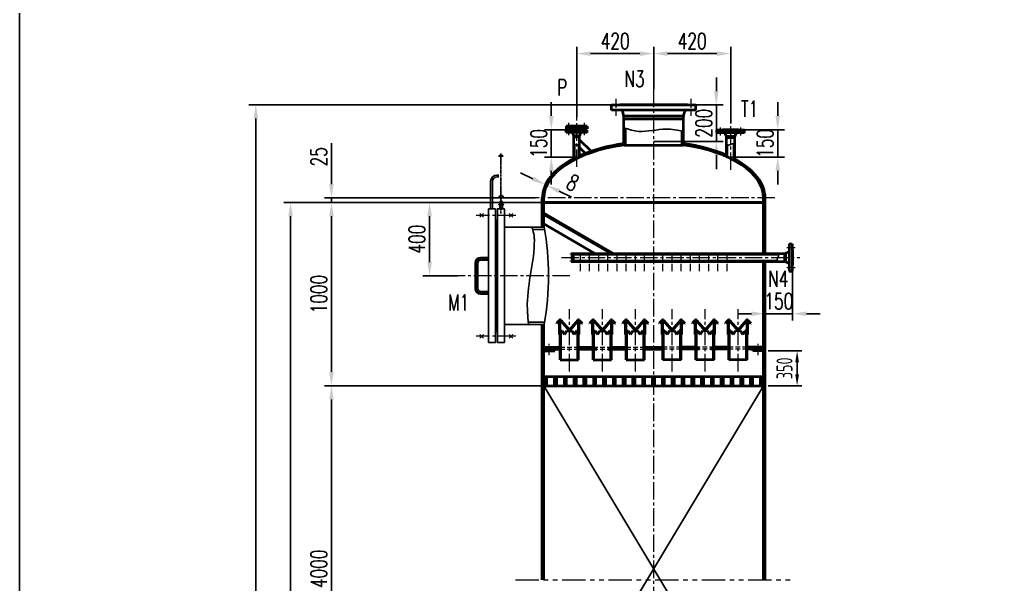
# Model space of a CAD drawing. Header units: millimetres. Extents: x -62352 to -47502, y -30131 to -9106.
# Drawn here: x -62352 to -57017, y -15109 to -12025 of the extents above; entities that cross this region are included whole.
import ezdxf
from ezdxf.enums import TextEntityAlignment as Align

# ---------------------------------------------------------------- set-up
doc = ezdxf.new("R2010")
doc.units = ezdxf.units.MM
doc.header["$PDMODE"] = 33
doc.header["$PDSIZE"] = 5
for name, pattern in [('ACAD_ISO02W100', [15, 12, -3]), ('ACAD_ISO10W100', [18, 12, -3, 0, -3]), ('ACAD_ISO12W100', [21, 12, -3, 0, -3, 0, -3]), ('CENTER', [2, 1.25, -0.25, 0.25, -0.25]), ('CENTER2', [28.575, 19.05, -3.175, 3.175, -3.175]), ('DASHED', [19.05, 12.7, -6.35]), ('PHANTOM2', [31.75, 15.875, -3.175, 3.175, -3.175, 3.175, -3.175])]:
    doc.linetypes.add(name, pattern=pattern)
for name, color, linetype in [('1轮廓实线层', 7, 'Continuous'), ('2细线层', 4, 'Continuous'), ('3中心线层', 1, 'CENTER'), ('7标注层', 4, 'Continuous'), ('剖面线层', 2, 'Continuous'), ('尺寸线', 4, 'Continuous'), ('文字层', 3, 'Continuous')]:
    doc.layers.add(name, color=color, linetype=linetype)
for name, color, linetype, lineweight in [('中心线', 1, 'ACAD_ISO10W100', 18), ('双点划线', 3, 'ACAD_ISO12W100', 18), ('实线', 7, 'Continuous', 40), ('尺寸标注', 2, 'Continuous', 25), ('虚线', 6, 'ACAD_ISO02W100', 18)]:
    doc.layers.add(name, color=color, linetype=linetype, lineweight=lineweight)
doc.styles.add('HGCAD', font='gbenor.shx', dxfattribs={"width": 0.75, "bigfont": 'gbcbig.shx'})
doc.styles.add('工程', font='romans.shx', dxfattribs={"width": 0.7, "bigfont": 'hztxt.shx'})
doc.dimstyles.new('工程25', dxfattribs={"dimscale": 25, "dimtxt": 3.5, "dimasz": 3, "dimexe": 1.5, "dimexo": 0, "dimgap": 1, "dimtad": 1, "dimzin": 12, "dimdsep": 46, "dimtxsty": '工程', "dimcen": 0, "dimazin": 2, "dimtp": 0.5, "dimtm": 0.5, "dimtfac": 1, "dimtmove": 0, "dimatfit": 3, "dimfxl": 0, "dimarcsym": 0})

# ---------------------------------------------------------------- blocks, each defined once
blk = doc.blocks.new('*D43')
at = {"layer": '2细线层', "color": 0, "lineweight": -2}
for p, q in [((-59500.4, -13024.2), (-60688, -13024.2)), ((-60650.5, -13949.2), (-60650.5, -13099.2)), ((-59492.4, -14024.2), (-60688, -14024.2))]:
    blk.add_line(p, q, dxfattribs=at)
at = {"layer": '2细线层', "color": 0}
for points in [[(-60663, -13099.2), (-60638, -13099.2), (-60650.5, -13024.2)], [(-60663, -13949.2), (-60638, -13949.2), (-60650.5, -14024.2)]]:
    blk.add_solid(points, dxfattribs=at)
at = {"layer": 'Defpoints', "color": 0}
for p in [(-60650.5, -13024.2), (-59500.4, -13024.2), (-59492.4, -14024.2)]:
    blk.add_point(p, dxfattribs=at)
at = {"layer": '2细线层', "color": 0, "insert": (-60719.2, -13524.2), "char_height": 87.5, "attachment_point": 5, "rotation": 90, "style": '工程'}
blk.add_mtext('1000', dxfattribs=at)
blk = doc.blocks.new('*D42')
at = {"layer": '2细线层', "color": 0, "lineweight": -2}
for p, q in [((-59500.4, -13024.2), (-60152.6, -13024.2)), ((-60115.1, -13349.2), (-60115.1, -13099.2)), ((-59963.6, -13424.2), (-60152.6, -13424.2))]:
    blk.add_line(p, q, dxfattribs=at)
at = {"layer": '2细线层', "color": 0}
for points in [[(-60127.6, -13099.2), (-60102.6, -13099.2), (-60115.1, -13024.2)], [(-60127.6, -13349.2), (-60102.6, -13349.2), (-60115.1, -13424.2)]]:
    blk.add_solid(points, dxfattribs=at)
at = {"layer": 'Defpoints', "color": 0}
for p in [(-60115.1, -13024.2), (-59500.4, -13024.2), (-59963.6, -13424.2)]:
    blk.add_point(p, dxfattribs=at)
at = {"layer": '2细线层', "color": 0, "insert": (-60183.9, -13224.2), "char_height": 87.5, "attachment_point": 5, "rotation": 90, "style": '工程'}
blk.add_mtext('400', dxfattribs=at)
blk = doc.blocks.new('*D49')
at = {"layer": '2细线层', "color": 0, "lineweight": -2}
for p, q in [((-59451.1, -12551.5), (-59451.1, -12476.5)), ((-59344.9, -12626.5), (-59488.6, -12626.5)), ((-59451.1, -12776.5), (-59451.1, -12626.5)), ((-59399.8, -12776.5), (-59488.6, -12776.5)), ((-59451.1, -12851.5), (-59451.1, -12926.5))]:
    blk.add_line(p, q, dxfattribs=at)
at = {"layer": '2细线层', "color": 0}
for points in [[(-59463.6, -12551.5), (-59438.6, -12551.5), (-59451.1, -12626.5)], [(-59463.6, -12851.5), (-59438.6, -12851.5), (-59451.1, -12776.5)]]:
    blk.add_solid(points, dxfattribs=at)
at = {"layer": 'Defpoints', "color": 0}
for p in [(-59451.1, -12626.5), (-59344.9, -12626.5), (-59399.8, -12776.5)]:
    blk.add_point(p, dxfattribs=at)
at = {"layer": '2细线层', "color": 0, "insert": (-59519.8, -12701.5), "char_height": 87.5, "attachment_point": 5, "rotation": 90, "style": '工程'}
blk.add_mtext('150', dxfattribs=at)
blk = doc.blocks.new('*D50')
at = {"layer": '2细线层', "color": 0, "lineweight": -2}
for p, q in [((-58215.6, -12551.5), (-58215.6, -12476.5)), ((-58430.4, -12626.5), (-58178.1, -12626.5)), ((-58215.6, -12776.5), (-58215.6, -12626.5)), ((-58472.4, -12776.5), (-58178.1, -12776.5)), ((-58215.6, -12851.5), (-58215.6, -12926.5))]:
    blk.add_line(p, q, dxfattribs=at)
at = {"layer": '2细线层', "color": 0}
for points in [[(-58228.1, -12551.5), (-58203.1, -12551.5), (-58215.6, -12626.5)], [(-58228.1, -12851.5), (-58203.1, -12851.5), (-58215.6, -12776.5)]]:
    blk.add_solid(points, dxfattribs=at)
at = {"layer": 'Defpoints', "color": 0}
for p in [(-58430.4, -12626.5), (-58215.6, -12626.5), (-58472.4, -12776.5)]:
    blk.add_point(p, dxfattribs=at)
at = {"layer": '2细线层', "color": 0, "insert": (-58284.4, -12701.5), "char_height": 87.5, "attachment_point": 5, "rotation": 90, "style": '工程'}
blk.add_mtext('150', dxfattribs=at)
blk = doc.blocks.new('*D139')
at = {"layer": '2细线层', "color": 0, "lineweight": -2}
for p, q in [((-59492.4, -14024.2), (-60688, -14024.2)), ((-60650.5, -15949.2), (-60650.5, -14099.2)), ((-59492.4, -16024.2), (-60688, -16024.2))]:
    blk.add_line(p, q, dxfattribs=at)
at = {"layer": '2细线层', "color": 0}
for points in [[(-60663, -14099.2), (-60638, -14099.2), (-60650.5, -14024.2)], [(-60663, -15949.2), (-60638, -15949.2), (-60650.5, -16024.2)]]:
    blk.add_solid(points, dxfattribs=at)
at = {"layer": 'Defpoints', "color": 0}
for p in [(-60650.5, -14024.2), (-59492.4, -14024.2), (-59492.4, -16024.2)]:
    blk.add_point(p, dxfattribs=at)
at = {"layer": '2细线层', "color": 0, "insert": (-60719.2, -15024.2), "char_height": 87.5, "attachment_point": 5, "rotation": 90, "style": '工程'}
blk.add_mtext('4000', dxfattribs=at)
blk = doc.blocks.new('*D140')
at = {"layer": '2细线层', "color": 0, "lineweight": -2}
for p, q in [((-58134.4, -13366.2), (-58134.4, -13668.9)), ((-58284.4, -13402.2), (-58284.4, -13668.9)), ((-58359.4, -13631.4), (-58434.4, -13631.4)), ((-58134.4, -13631.4), (-58284.4, -13631.4)), ((-58059.4, -13631.4), (-57984.4, -13631.4))]:
    blk.add_line(p, q, dxfattribs=at)
at = {"layer": '2细线层', "color": 0}
for points in [[(-58359.4, -13618.9), (-58359.4, -13643.9), (-58284.4, -13631.4)], [(-58059.4, -13618.9), (-58059.4, -13643.9), (-58134.4, -13631.4)]]:
    blk.add_solid(points, dxfattribs=at)
at = {"layer": 'Defpoints', "color": 0}
for p in [(-58134.4, -13366.2), (-58284.4, -13402.2), (-58284.4, -13631.4)]:
    blk.add_point(p, dxfattribs=at)
at = {"layer": '2细线层', "color": 0, "insert": (-58209.4, -13562.6), "char_height": 87.5, "attachment_point": 5, "style": '工程'}
blk.add_mtext('150', dxfattribs=at)
blk = doc.blocks.new('*D141')
at = {"layer": '2细线层', "color": 0, "lineweight": -2}
for p, q in [((-58550.6, -12416.2), (-58550.6, -12341.2)), ((-58707.4, -12491.2), (-58513.1, -12491.2)), ((-58550.6, -12691.2), (-58550.6, -12491.2)), ((-58892.4, -12691.2), (-58513.1, -12691.2)), ((-58550.6, -12766.2), (-58550.6, -12841.2))]:
    blk.add_line(p, q, dxfattribs=at)
at = {"layer": '2细线层', "color": 0}
for points in [[(-58563.1, -12416.2), (-58538.1, -12416.2), (-58550.6, -12491.2)], [(-58563.1, -12766.2), (-58538.1, -12766.2), (-58550.6, -12691.2)]]:
    blk.add_solid(points, dxfattribs=at)
at = {"layer": 'Defpoints', "color": 0}
for p in [(-58707.4, -12491.2), (-58550.6, -12491.2), (-58892.4, -12691.2)]:
    blk.add_point(p, dxfattribs=at)
at = {"layer": '2细线层', "color": 0, "insert": (-58619.3, -12591.2), "char_height": 87.5, "attachment_point": 5, "rotation": 90, "style": '工程'}
blk.add_mtext('200', dxfattribs=at)
blk = doc.blocks.new('*D142')
at = {"layer": '2细线层', "color": 0, "lineweight": -2}
for p, q in [((-58892.4, -12404.5), (-58892.4, -12173.8)), ((-58817.4, -12211.3), (-58547.4, -12211.3)), ((-58472.4, -12590.3), (-58472.4, -12173.8))]:
    blk.add_line(p, q, dxfattribs=at)
at = {"layer": '2细线层', "color": 0}
for points in [[(-58817.4, -12198.8), (-58817.4, -12223.8), (-58892.4, -12211.3)], [(-58547.4, -12198.8), (-58547.4, -12223.8), (-58472.4, -12211.3)]]:
    blk.add_solid(points, dxfattribs=at)
at = {"layer": 'Defpoints', "color": 0}
for p in [(-58472.4, -12211.3), (-58892.4, -12404.5), (-58472.4, -12590.3)]:
    blk.add_point(p, dxfattribs=at)
at = {"layer": '2细线层', "color": 0, "insert": (-58682.4, -12142.6), "char_height": 87.5, "attachment_point": 5, "style": '工程'}
blk.add_mtext('420', dxfattribs=at)
blk = doc.blocks.new('*D173')
at = {"layer": 'Defpoints', "color": 0}
for p in [(-58892.4, -12211.3), (-58892.4, -12404.5), (-59312.4, -12557.4)]:
    blk.add_point(p, dxfattribs=at)
at = {"layer": '尺寸线', "color": 0, "lineweight": -2}
for p, q in [((-59312.4, -12557.4), (-59312.4, -12173.8)), ((-59237.4, -12211.3), (-58967.4, -12211.3)), ((-58892.4, -12404.5), (-58892.4, -12173.8))]:
    blk.add_line(p, q, dxfattribs=at)
at = {"layer": '尺寸线', "color": 0}
for points in [[(-59237.4, -12198.8), (-59237.4, -12223.8), (-59312.4, -12211.3)], [(-58967.4, -12198.8), (-58967.4, -12223.8), (-58892.4, -12211.3)]]:
    blk.add_solid(points, dxfattribs=at)
at = {"layer": '尺寸线', "color": 0, "insert": (-59102.4, -12142.6), "char_height": 87.5, "attachment_point": 5, "style": '工程'}
blk.add_mtext('420', dxfattribs=at)
blk = doc.blocks.new('*D174')
at = {"layer": 'Defpoints', "color": 0}
for p in [(-61062.9, -12491.2), (-59077.4, -12491.2), (-59797.4, -28203.3)]:
    blk.add_point(p, dxfattribs=at)
at = {"layer": '尺寸线', "color": 0, "lineweight": -2}
for p, q in [((-59077.4, -12491.2), (-61100.4, -12491.2)), ((-61062.9, -28128.3), (-61062.9, -12566.2)), ((-59797.4, -28203.3), (-61100.4, -28203.3))]:
    blk.add_line(p, q, dxfattribs=at)
at = {"layer": '尺寸线', "color": 0}
for points in [[(-61075.4, -12566.2), (-61050.4, -12566.2), (-61062.9, -12491.2)], [(-61075.4, -28128.3), (-61050.4, -28128.3), (-61062.9, -28203.3)]]:
    blk.add_solid(points, dxfattribs=at)
at = {"layer": '尺寸线', "color": 0, "insert": (-61131.7, -20347.3), "char_height": 87.5, "attachment_point": 5, "rotation": 90, "style": '工程'}
blk.add_mtext('23212', dxfattribs=at)
blk = doc.blocks.new('*D184')
at = {"layer": 'Defpoints', "color": 0}
for p in [(-59483.3, -12926.6), (-59483.2, -12926.6), (-59476.2, -12930)]:
    blk.add_point(p, dxfattribs=at)
at = {"layer": '尺寸线', "color": 0, "lineweight": -2}
for p, q in [((-59550.9, -12894.2), (-59618.5, -12861.9)), ((-59483.3, -12926.6), (-59467.1, -12892.8)), ((-59476.2, -12930), (-59460, -12896.2)), ((-59476.2, -12930), (-59483.2, -12926.6)), ((-59408.5, -12962.4), (-59340.9, -12994.8))]:
    blk.add_line(p, q, dxfattribs=at)
at = {"layer": '尺寸线', "color": 0}
for points in [[(-59545.5, -12883), (-59556.3, -12905.5), (-59483.2, -12926.6)], [(-59403.1, -12951.1), (-59413.9, -12973.7), (-59476.2, -12930)]]:
    blk.add_solid(points, dxfattribs=at)
at = {"layer": '尺寸线', "color": 0, "insert": (-59334.1, -12916.2), "char_height": 87.5, "attachment_point": 5, "rotation": 334.4211, "style": '工程'}
blk.add_mtext('8', dxfattribs=at)
blk = doc.blocks.new('*D185')
at = {"layer": 'Defpoints', "color": 0}
for p in [(-60650.5, -12999.2), (-59539.5, -12999.2), (-59500.4, -13024.2)]:
    blk.add_point(p, dxfattribs=at)
at = {"layer": '尺寸线', "color": 0, "lineweight": -2}
for p, q in [((-60650.5, -12924.2), (-60650.5, -12700.1)), ((-59539.5, -12999.2), (-60688, -12999.2)), ((-60650.5, -13024.2), (-60650.5, -12999.2)), ((-59500.4, -13024.2), (-60688, -13024.2)), ((-60650.5, -13099.2), (-60650.5, -13174.2))]:
    blk.add_line(p, q, dxfattribs=at)
at = {"layer": '尺寸线', "color": 0}
for points in [[(-60663, -12924.2), (-60638, -12924.2), (-60650.5, -12999.2)], [(-60663, -13099.2), (-60638, -13099.2), (-60650.5, -13024.2)]]:
    blk.add_solid(points, dxfattribs=at)
at = {"layer": '尺寸线', "color": 0, "insert": (-60719.2, -12774.6), "char_height": 87.5, "attachment_point": 5, "rotation": 90, "style": '工程'}
blk.add_mtext('25', dxfattribs=at)
blk = doc.blocks.new('*D213')
at = {"layer": '2细线层', "color": 0, "lineweight": -2}
for p, q in [((-59500.4, -13024.2), (-60911.1, -13024.2)), ((-60873.6, -22749.2), (-60873.6, -13099.2)), ((-59502.4, -22824.2), (-60911.1, -22824.2))]:
    blk.add_line(p, q, dxfattribs=at)
at = {"layer": '2细线层', "color": 0}
for points in [[(-60886.1, -13099.2), (-60861.1, -13099.2), (-60873.6, -13024.2)], [(-60886.1, -22749.2), (-60861.1, -22749.2), (-60873.6, -22824.2)]]:
    blk.add_solid(points, dxfattribs=at)
at = {"layer": 'Defpoints', "color": 0}
for p in [(-60873.6, -13024.2), (-59500.4, -13024.2), (-59502.4, -22824.2)]:
    blk.add_point(p, dxfattribs=at)
at = {"layer": '2细线层', "color": 0, "insert": (-60942.3, -18309.8), "char_height": 87.5, "attachment_point": 5, "rotation": 90, "style": '工程'}
blk.add_mtext('15800', dxfattribs=at)
blk = doc.blocks.new('*D214')
at = {"layer": 'Defpoints', "color": 0}
for p in [(-58292.4, -13834.2), (-58292.4, -14024.2), (-58109.9, -14024.2)]:
    blk.add_point(p, dxfattribs=at)
at = {"layer": '尺寸线', "color": 0, "lineweight": -2}
for p, q in [((-58267.4, -13834.2), (-58084.9, -13834.2)), ((-58109.9, -13896.7), (-58109.9, -13961.7)), ((-58267.4, -14024.2), (-58084.9, -14024.2))]:
    blk.add_line(p, q, dxfattribs=at)
at = {"layer": '尺寸线', "color": 0}
for points in [[(-58120.3, -13896.7), (-58099.5, -13896.7), (-58109.9, -13834.2)], [(-58120.3, -13961.7), (-58099.5, -13961.7), (-58109.9, -14024.2)]]:
    blk.add_solid(points, dxfattribs=at)
at = {"layer": '尺寸线', "color": 0, "insert": (-58178.7, -13929.2), "char_height": 87.5, "attachment_point": 5, "rotation": 90, "style": 'HGCAD'}
blk.add_mtext('350', dxfattribs=at)

msp = doc.modelspace()

# ---------------------------------------------------------------- hatches: boundary and pattern name
at = {"layer": '剖面线层'}
h = msp.add_hatch(dxfattribs=at)
h.set_pattern_fill('ANSI37', color=256, scale=0.5, style=0)
h.set_pattern_definition([(45, (-1237.6512, 6803.0169), (-1.122532015, 1.122532015), []), (135, (-1237.6512, 6803.0169), (-1.122532015, -1.122532015), [])])
h.paths.add_polyline_path([(-59402.383, -13808.223), (-59408.383, -13814.223), (-59402.383, -13814.223)])
h = msp.add_hatch(dxfattribs=at)
h.set_pattern_fill('ANSI37', color=256, scale=0.5, style=0)
h.set_pattern_definition([(135, (-117467.1153, 6803.0169), (1.122532015, 1.122532015), []), (45, (-117467.1153, 6803.0169), (1.122532015, -1.122532015), [])])
h.paths.add_polyline_path([(-59302.383, -13808.223), (-59296.383, -13814.223), (-59302.383, -13814.223)])
h = msp.add_hatch(dxfattribs=at)
h.set_pattern_fill('ANSI37', color=256, scale=0.5, style=0)
h.set_pattern_definition([(45, (-1057.6512, 6803.0169), (-1.122532015, 1.122532015), []), (135, (-1057.6512, 6803.0169), (-1.122532015, -1.122532015), [])])
h.paths.add_polyline_path([(-59222.383, -13808.223), (-59228.383, -13814.223), (-59222.383, -13814.223)])
h = msp.add_hatch(dxfattribs=at)
h.set_pattern_fill('ANSI37', color=256, scale=0.5, style=0)
h.set_pattern_definition([(135, (-117287.1153, 6803.0169), (1.122532015, 1.122532015), []), (45, (-117287.1153, 6803.0169), (1.122532015, -1.122532015), [])])
h.paths.add_polyline_path([(-59122.383, -13808.223), (-59116.383, -13814.223), (-59122.383, -13814.223)])
h = msp.add_hatch(dxfattribs=at)
h.set_pattern_fill('ANSI37', color=256, scale=0.5, style=0)
h.set_pattern_definition([(45, (-877.6512, 6803.0169), (-1.122532015, 1.122532015), []), (135, (-877.6512, 6803.0169), (-1.122532015, -1.122532015), [])])
h.paths.add_polyline_path([(-59042.383, -13808.223), (-59048.383, -13814.223), (-59042.383, -13814.223)])
h = msp.add_hatch(dxfattribs=at)
h.set_pattern_fill('ANSI37', color=256, scale=0.5, style=0)
h.set_pattern_definition([(135, (-117107.1153, 6803.0169), (1.122532015, 1.122532015), []), (45, (-117107.1153, 6803.0169), (1.122532015, -1.122532015), [])])
h.paths.add_polyline_path([(-58942.383, -13808.223), (-58936.383, -13814.223), (-58942.383, -13814.223)])
h = msp.add_hatch(dxfattribs=at)
h.set_pattern_fill('ANSI37', color=256, scale=0.5, style=0)
h.set_pattern_definition([(45, (-677.6512, 6803.0169), (-1.122532015, 1.122532015), []), (135, (-677.6512, 6803.0169), (-1.122532015, -1.122532015), [])])
h.paths.add_polyline_path([(-58842.383, -13808.223), (-58848.383, -13814.223), (-58842.383, -13814.223)])
h = msp.add_hatch(dxfattribs=at)
h.set_pattern_fill('ANSI37', color=256, scale=0.5, style=0)
h.set_pattern_definition([(135, (-116907.1153, 6803.0169), (1.122532015, 1.122532015), []), (45, (-116907.1153, 6803.0169), (1.122532015, -1.122532015), [])])
h.paths.add_polyline_path([(-58742.383, -13808.223), (-58736.383, -13814.223), (-58742.383, -13814.223)])
h = msp.add_hatch(dxfattribs=at)
h.set_pattern_fill('ANSI37', color=256, scale=0.5, style=0)
h.set_pattern_definition([(45, (-497.6512, 6803.0169), (-1.122532015, 1.122532015), []), (135, (-497.6512, 6803.0169), (-1.122532015, -1.122532015), [])])
h.paths.add_polyline_path([(-58662.383, -13808.223), (-58668.383, -13814.223), (-58662.383, -13814.223)])
h = msp.add_hatch(dxfattribs=at)
h.set_pattern_fill('ANSI37', color=256, scale=0.5, style=0)
h.set_pattern_definition([(135, (-116727.1153, 6803.0169), (1.122532015, 1.122532015), []), (45, (-116727.1153, 6803.0169), (1.122532015, -1.122532015), [])])
h.paths.add_polyline_path([(-58562.383, -13808.223), (-58556.383, -13814.223), (-58562.383, -13814.223)])
h = msp.add_hatch(dxfattribs=at)
h.set_pattern_fill('ANSI37', color=256, scale=0.5, style=0)
h.set_pattern_definition([(45, (-317.6512, 6803.0169), (-1.122532015, 1.122532015), []), (135, (-317.6512, 6803.0169), (-1.122532015, -1.122532015), [])])
h.paths.add_polyline_path([(-58482.383, -13808.223), (-58488.383, -13814.223), (-58482.383, -13814.223)])
h = msp.add_hatch(dxfattribs=at)
h.set_pattern_fill('ANSI37', color=256, scale=0.5, style=0)
h.set_pattern_definition([(135, (-116547.1153, 6803.0169), (1.122532015, 1.122532015), []), (45, (-116547.1153, 6803.0169), (1.122532015, -1.122532015), [])])
h.paths.add_polyline_path([(-58382.383, -13808.223), (-58376.383, -13814.223), (-58382.383, -13814.223)])

# ---------------------------------------------------------------- linework, layer by layer
for p, q in [((-59738.325, -12770.673), (-59713.442, -12770.673)), ((-59737.08, -12770.673), (-59733.97, -12767.563)), ((-59735.214, -12767.563), (-59716.552, -12767.563)), ((-59713.442, -12770.673), (-59716.552, -12767.563)), ((-59782.325, -13059.222), (-59782.325, -12909.493)), ((-59772.325, -13059.222), (-59772.325, -12909.493)), ((-59747.325, -12874.493), (-59737.174, -12874.493)), ((-59747.325, -12884.493), (-59737.174, -12884.493)), ((-59755.383, -13059.222), (-59794.383, -13059.222)), ((-59794.383, -13424.223), (-59794.383, -13059.222)), ((-59787.468, -13059.222), (-59755.383, -13059.222)), ((-59755.383, -13424.223), (-59755.383, -13059.222)), ((-59745.468, -13059.222), (-59706.383, -13059.222)), ((-59745.383, -13059.222), (-59706.383, -13059.222)), ((-59745.383, -13424.223), (-59745.383, -13059.222)), ((-59709.088, -13059.222), (-59742.679, -13059.222)), ((-59732.104, -13023.142), (-59732.104, -13059.222)), ((-59717.174, -13023.142), (-59717.174, -13059.222)), ((-59706.383, -13424.223), (-59706.383, -13059.222)), ((-59755.383, -13119.722), (-59750.383, -13119.722)), ((-59755.383, -13119.722), (-59750.383, -13119.722)), ((-59750.383, -13287.723), (-59750.383, -13119.722)), ((-59745.383, -13119.722), (-59750.383, -13119.722)), ((-59745.383, -13119.722), (-59750.383, -13119.722)), ((-59750.383, -13424.223), (-59750.383, -13119.722)), ((-59706.383, -13789.222), (-59706.383, -13159.222)), ((-59659.235, -13159.222), (-59706.383, -13159.222)), ((-59659.235, -13159.222), (-59490.383, -13159.222)), ((-59553.027, -13171.222), (-59488.215, -13171.222)), ((-59836.423, -13323.448), (-59794.383, -13323.448)), ((-59866.282, -13495.138), (-59866.282, -13353.307)), ((-59851.352, -13495.138), (-59851.352, -13353.307)), ((-59836.423, -13338.378), (-59794.383, -13338.378)), ((-59794.383, -13789.222), (-59794.383, -13424.223)), ((-59755.383, -13728.722), (-59755.383, -13424.223)), ((-59750.383, -13728.722), (-59750.383, -13424.223)), ((-59745.383, -13789.222), (-59745.383, -13424.223)), ((-59836.423, -13510.068), (-59794.383, -13510.068)), ((-59836.423, -13524.997), (-59794.383, -13524.997)), ((-59750.383, -13728.722), (-59750.383, -13560.723)), ((-59659.235, -13689.223), (-59706.383, -13689.223)), ((-59659.235, -13689.223), (-59490.383, -13689.223)), ((-59576.917, -13677.223), (-59488.215, -13677.223)), ((-59755.383, -13789.222), (-59755.383, -13728.722)), ((-59755.383, -13728.722), (-59750.383, -13728.722)), ((-59745.383, -13728.722), (-59750.383, -13728.722)), ((-59755.383, -13789.222), (-59794.383, -13789.222)), ((-59745.383, -13789.222), (-59706.383, -13789.222))]:
    msp.add_line(p, q)
for centre, radius, start, end in [((-59747.325, -12909.493), 35, 90, 180), ((-59747.325, -12909.493), 25, 90, 180), ((-59724.639, -12997.878), 12.441, 0, 180), ((-59724.639, -13023.142), 7.465, 0, 180), ((-59724.639, -13031.284), 12.441, 180, 233.130102), ((-59724.639, -13031.284), 12.441, 306.869898, 0), ((-59836.423, -13353.307), 29.859, 90, 180), ((-59836.423, -13353.307), 14.93, 90, 180), ((-59836.423, -13495.138), 29.859, 180, 270), ((-59836.423, -13495.138), 14.93, 180, 270)]:
    msp.add_arc(centre, radius, start, end)
at = {"layer": '1轮廓实线层'}
msp.add_arc((-60922.51, -13424.223), 1456.438, 349.516564, 10.483436, dxfattribs=at)
at = {"layer": '2细线层'}
for p, q in [((-58892.383, -12691.223), (-58641.669, -12691.223)), ((-59312.383, -12776.521), (-59416.176, -12776.521)), ((-59312.383, -12776.521), (-59399.816, -12776.521)), ((-58472.383, -12776.521), (-58368.59, -12776.521)), ((-58472.383, -12776.521), (-58384.951, -12776.521)), ((-59492.383, -14024.223), (-58292.383, -16024.223)), ((-59492.383, -16024.223), (-58292.383, -14024.223))]:
    msp.add_line(p, q, dxfattribs=at)
for points in [[(-59054.883, -12616.36), (-58973.532, -12635.721), (-58824.756, -12622.943), (-58729.883, -12635.223)], [(-59296.383, -12706.964), (-59307.107, -12709.675), (-59317.604, -12706.874), (-59328.383, -12709.951)], [(-58494.883, -12705.818), (-58481.939, -12710.6), (-58464.847, -12703.423), (-58449.883, -12706.215)], [(-58213.68, -13346.723), (-58218.462, -13333.779), (-58211.285, -13316.686), (-58214.077, -13301.723)]]:
    msp.add_spline(points, degree=3, dxfattribs=at)
at = {"layer": '3中心线层', "linetype": 'CENTER'}
for p, q in [((-59725.883, -13084.222), (-59725.883, -12756.53)), ((-59836.423, -13330.913), (-59794.383, -13330.913)), ((-59836.423, -13517.533), (-59794.383, -13517.533))]:
    msp.add_line(p, q, dxfattribs=at)
at = {"layer": '3中心线层', "linetype": 'CENTER', "ltscale": 2}
msp.add_line((-59858.817, -13495.138), (-59858.817, -13353.307), dxfattribs=at)
at = {"layer": '3中心线层', "linetype": 'CENTER', "ltscale": 5}
for centre, start, end in [((-59836.423, -13353.307), 90, 180), ((-59836.423, -13495.138), 180, 270)]:
    msp.add_arc(centre, 22.394, start, end, dxfattribs=at)
at = {"layer": '7标注层'}
msp.add_open_spline([(-59576.025, -13689.222), (-59579.854, -13637.746), (-59590.875, -13492.355), (-59537.294, -13329.975), (-59544.301, -13198.132), (-59556.701, -13159.222)], degree=3, knots=[2.00411375, 2.00411375, 2.00411375, 2.00411375, 3.1120572, 7.44302026, 8.04788194, 8.04788194, 8.04788194, 8.04788194], dxfattribs=at)
at = {"layer": '中心线', "linetype": 'CENTER2', "ltscale": 5}
for p, q in [((-58892.383, -20789.479), (-58892.383, -12394.955)), ((-59312.383, -12829.75), (-59312.383, -12557.395)), ((-58472.383, -12846.1), (-58472.383, -12590.286)), ((-58231.323, -12999.223), (-59553.443, -12999.223)), ((-59644.727, -13094.222), (-59861.18, -13094.222)), ((-59395.304, -13324.223), (-58095.237, -13324.223)), ((-59349.452, -13424.223), (-59963.562, -13424.223)), ((-59352.383, -13946.156), (-59352.383, -13606.019)), ((-59172.383, -13946.156), (-59172.383, -13606.019)), ((-58992.383, -13946.156), (-58992.383, -13606.019)), ((-58792.383, -13946.156), (-58792.383, -13606.019)), ((-58612.383, -13946.156), (-58612.383, -13606.019)), ((-58432.383, -13946.156), (-58432.383, -13606.019)), ((-59644.727, -13754.223), (-59861.18, -13754.223))]:
    msp.add_line(p, q, dxfattribs=at)
at = {"layer": '中心线', "linetype": 'CENTER2', "ltscale": 2}
for p, q in [((-59097.383, -12550.975), (-59097.383, -12457.727)), ((-58687.383, -12550.975), (-58687.383, -12457.727)), ((-59292.383, -13399.476), (-59292.383, -13305.969)), ((-59242.383, -13399.476), (-59242.383, -13305.969)), ((-59192.383, -13399.476), (-59192.383, -13305.969)), ((-59142.383, -13399.476), (-59142.383, -13305.969)), ((-59092.383, -13399.476), (-59092.383, -13305.969)), ((-59042.383, -13399.476), (-59042.383, -13305.969)), ((-58992.383, -13399.476), (-58992.383, -13305.969)), ((-58942.383, -13399.476), (-58942.383, -13305.969)), ((-58842.383, -13399.476), (-58842.383, -13305.969)), ((-58792.383, -13399.476), (-58792.383, -13305.969)), ((-58742.383, -13399.476), (-58742.383, -13305.969)), ((-58692.383, -13399.476), (-58692.383, -13305.969)), ((-58642.383, -13399.476), (-58642.383, -13305.969)), ((-58592.383, -13399.476), (-58592.383, -13305.969)), ((-58542.383, -13399.476), (-58542.383, -13305.969)), ((-58492.383, -13399.476), (-58492.383, -13305.969))]:
    msp.add_line(p, q, dxfattribs=at)
at = {"layer": '中心线', "linetype": 'CENTER2'}
for p, q in [((-59354.883, -12656.593), (-59354.883, -12588.563)), ((-59269.883, -12656.593), (-59269.883, -12588.563)), ((-58527.383, -12657.991), (-58527.383, -12614.849)), ((-58417.383, -12657.991), (-58417.383, -12614.849)), ((-58165.853, -13269.223), (-58120.15, -13269.223)), ((-58165.853, -13379.223), (-58120.15, -13379.223)), ((-59462.383, -13858.14), (-59462.383, -13796.503)), ((-58322.383, -13858.14), (-58322.383, -13796.503))]:
    msp.add_line(p, q, dxfattribs=at)
at = {"layer": '双点划线', "linetype": 'PHANTOM2', "ltscale": 8}
msp.add_line((-59646.236, -15084.404), (-58138.531, -15084.404), dxfattribs=at)
at = {"layer": '实线'}
for p, q in [((-59122.383, -12519.223), (-59122.383, -12493.223)), ((-58662.383, -12493.223), (-59122.383, -12493.223)), ((-58662.383, -12519.223), (-59122.383, -12519.223)), ((-59077.383, -12491.223), (-59077.383, -12493.223)), ((-58707.383, -12491.223), (-59077.383, -12491.223)), ((-59055.182, -12552.028), (-59061.49, -12526.797)), ((-58729.585, -12552.028), (-58723.277, -12526.797)), ((-58707.383, -12493.223), (-58707.383, -12491.223)), ((-58662.383, -12519.223), (-58662.383, -12493.223)), ((-58729.883, -12553.223), (-59054.883, -12553.223)), ((-59054.883, -12569.223), (-59054.883, -12554.454)), ((-59054.883, -12710.435), (-59054.883, -12569.223)), ((-58729.883, -12569.223), (-59054.883, -12569.223)), ((-58729.883, -12569.223), (-58729.883, -12554.454)), ((-58729.883, -12710.435), (-58729.883, -12569.223)), ((-59369.883, -12607.521), (-59369.883, -12621.521)), ((-59254.883, -12607.521), (-59369.883, -12607.521)), ((-59254.883, -12621.521), (-59369.883, -12621.521)), ((-59369.883, -12642.521), (-59369.883, -12628.521)), ((-59254.883, -12628.521), (-59369.883, -12628.521)), ((-59254.883, -12642.521), (-59369.883, -12642.521)), ((-59344.883, -12623.521), (-59344.883, -12621.521)), ((-59279.883, -12623.521), (-59344.883, -12623.521)), ((-59344.883, -12626.521), (-59344.883, -12623.521)), ((-59344.883, -12626.521), (-59344.883, -12628.521)), ((-59279.883, -12626.521), (-59344.883, -12626.521)), ((-59279.883, -12621.521), (-59279.883, -12623.521)), ((-59279.883, -12626.521), (-59279.883, -12623.521)), ((-59279.883, -12628.521), (-59279.883, -12626.521)), ((-59254.883, -12607.521), (-59254.883, -12621.521)), ((-59254.883, -12642.521), (-59254.883, -12628.521)), ((-59046.883, -12710.435), (-59046.883, -12618.896)), ((-58737.883, -12710.435), (-58737.883, -12633.636)), ((-58547.383, -12644.521), (-58547.383, -12628.521)), ((-58397.383, -12628.521), (-58547.383, -12628.521)), ((-58397.383, -12644.521), (-58547.383, -12644.521)), ((-58514.383, -12626.521), (-58514.383, -12628.521)), ((-58430.383, -12626.521), (-58514.383, -12626.521)), ((-58430.383, -12628.521), (-58430.383, -12626.521)), ((-58397.383, -12644.521), (-58397.383, -12628.521)), ((-59328.655, -12659.822), (-59334.392, -12645.072)), ((-59296.383, -12660.521), (-59328.383, -12660.521)), ((-59328.383, -12666.521), (-59328.383, -12661.272)), ((-59328.383, -12793.126), (-59328.383, -12666.521)), ((-59296.383, -12666.521), (-59328.383, -12666.521)), ((-59296.383, -12666.521), (-59296.383, -12661.272)), ((-59296.383, -12777.421), (-59296.383, -12666.521)), ((-59296.383, -12681.521), (-59233.75, -12744.155)), ((-59296.111, -12659.822), (-59290.375, -12645.072)), ((-58495.367, -12663.503), (-58503.027, -12647.376)), ((-58449.883, -12664.521), (-58494.883, -12664.521)), ((-58494.883, -12671.521), (-58494.883, -12665.649)), ((-58494.883, -12774.504), (-58494.883, -12671.521)), ((-58449.883, -12671.521), (-58494.883, -12671.521)), ((-58449.883, -12671.521), (-58449.883, -12665.649)), ((-58449.883, -12796.619), (-58449.883, -12671.521)), ((-58449.4, -12663.503), (-58441.739, -12647.376)), ((-59324.883, -12791.29), (-59324.883, -12708.372)), ((-59299.883, -12779.027), (-59299.883, -12708.397)), ((-59296.383, -12723.948), (-59264.656, -12755.675)), ((-59054.883, -12710.435), (-58729.883, -12710.435)), ((-58490.883, -12776.289), (-58490.883, -12708.076)), ((-58453.883, -12794.456), (-58453.883, -12704.767)), ((-59500.383, -13024.223), (-59500.383, -12999.223)), ((-59500.383, -13159.222), (-59500.383, -12999.223)), ((-59492.383, -13024.223), (-59492.383, -12999.223)), ((-59492.383, -13159.222), (-59492.383, -12999.223)), ((-58292.383, -13024.223), (-58292.383, -12999.223)), ((-58292.383, -13301.723), (-58292.383, -12999.223)), ((-58284.383, -13024.223), (-58284.383, -12999.223)), ((-58284.383, -13301.723), (-58284.383, -12999.223)), ((-59500.383, -13024.223), (-58284.383, -13024.223)), ((-58284.383, -13024.223), (-59500.383, -13024.223)), ((-59492.383, -13083.008), (-59113.558, -13301.723)), ((-59492.383, -13088.781), (-59123.558, -13301.723)), ((-59492.383, -13140.743), (-59213.558, -13301.723)), ((-58152.383, -13249.223), (-58136.383, -13249.223)), ((-58152.383, -13249.223), (-58152.383, -13399.223)), ((-58136.383, -13249.223), (-58136.383, -13399.223)), ((-58136.383, -13282.223), (-58134.383, -13282.223)), ((-58134.383, -13282.223), (-58134.383, -13366.223)), ((-59342.383, -13301.723), (-58179.383, -13301.723)), ((-59342.383, -13305.723), (-59342.383, -13301.723)), ((-59342.383, -13305.723), (-58212.629, -13305.723)), ((-59336.383, -13342.723), (-59336.383, -13305.723)), ((-59330.383, -13342.723), (-59330.383, -13305.723)), ((-58179.383, -13301.723), (-58179.383, -13346.723)), ((-58179.383, -13301.723), (-58173.51, -13301.723)), ((-58172.383, -13301.723), (-58172.383, -13346.723)), ((-58171.365, -13301.239), (-58155.238, -13293.579)), ((-59342.383, -13342.723), (-58215.938, -13342.723)), ((-59342.383, -13346.723), (-59342.383, -13342.723)), ((-59342.383, -13346.723), (-58179.383, -13346.723)), ((-58292.383, -15084.404), (-58292.383, -13346.723)), ((-58284.383, -15084.404), (-58284.383, -13346.723)), ((-58179.383, -13346.723), (-58173.51, -13346.723)), ((-58171.365, -13347.206), (-58155.238, -13354.867)), ((-58134.383, -13366.223), (-58136.383, -13366.223)), ((-58152.383, -13399.223), (-58136.383, -13399.223)), ((-59500.383, -15084.404), (-59500.383, -13689.223)), ((-59492.383, -15084.404), (-59492.383, -13689.223)), ((-59406.053, -13665.687), (-59422.383, -13682.017)), ((-59420.262, -13684.139), (-59422.383, -13682.017)), ((-59403.932, -13667.808), (-59420.262, -13684.139)), ((-59405.383, -13744.223), (-59405.383, -13669.26)), ((-59402.383, -13744.223), (-59402.383, -13667.227)), ((-59400.981, -13667.942), (-59352.383, -13724.223)), ((-59398.711, -13665.982), (-59352.383, -13719.632)), ((-59306.056, -13665.982), (-59352.383, -13719.632)), ((-59303.785, -13667.942), (-59352.383, -13724.223)), ((-59302.383, -13744.223), (-59302.383, -13667.227)), ((-59300.835, -13667.808), (-59284.505, -13684.139)), ((-59299.383, -13744.223), (-59299.383, -13669.26)), ((-59298.713, -13665.687), (-59282.383, -13682.017)), ((-59284.505, -13684.139), (-59282.383, -13682.017)), ((-59226.053, -13665.687), (-59242.383, -13682.017)), ((-59240.262, -13684.139), (-59242.383, -13682.017)), ((-59223.932, -13667.808), (-59240.262, -13684.139)), ((-59225.383, -13744.223), (-59225.383, -13669.26)), ((-59222.383, -13744.223), (-59222.383, -13667.227)), ((-59220.981, -13667.942), (-59172.383, -13724.223)), ((-59218.711, -13665.982), (-59172.383, -13719.632)), ((-59126.056, -13665.982), (-59172.383, -13719.632)), ((-59123.785, -13667.942), (-59172.383, -13724.223)), ((-59122.383, -13744.223), (-59122.383, -13667.227)), ((-59120.835, -13667.808), (-59104.505, -13684.139)), ((-59119.383, -13744.223), (-59119.383, -13669.26)), ((-59118.713, -13665.687), (-59102.383, -13682.017)), ((-59104.505, -13684.139), (-59102.383, -13682.017)), ((-59046.053, -13665.687), (-59062.383, -13682.017)), ((-59060.262, -13684.139), (-59062.383, -13682.017)), ((-59043.932, -13667.808), (-59060.262, -13684.139)), ((-59045.383, -13744.223), (-59045.383, -13669.26)), ((-59042.383, -13744.223), (-59042.383, -13667.227)), ((-59040.981, -13667.942), (-58992.383, -13724.223)), ((-59038.711, -13665.982), (-58992.383, -13719.632)), ((-58946.056, -13665.982), (-58992.383, -13719.632)), ((-58943.785, -13667.942), (-58992.383, -13724.223)), ((-58942.383, -13744.223), (-58942.383, -13667.227)), ((-58940.835, -13667.808), (-58924.505, -13684.139)), ((-58939.383, -13744.223), (-58939.383, -13669.26)), ((-58938.713, -13665.687), (-58922.383, -13682.017)), ((-58924.505, -13684.139), (-58922.383, -13682.017)), ((-58846.053, -13665.687), (-58862.383, -13682.017)), ((-58860.262, -13684.139), (-58862.383, -13682.017)), ((-58843.932, -13667.808), (-58860.262, -13684.139)), ((-58845.383, -13744.223), (-58845.383, -13669.26)), ((-58842.383, -13744.223), (-58842.383, -13667.227)), ((-58840.981, -13667.942), (-58792.383, -13724.223)), ((-58838.711, -13665.982), (-58792.383, -13719.632)), ((-58746.056, -13665.982), (-58792.383, -13719.632)), ((-58743.785, -13667.942), (-58792.383, -13724.223)), ((-58742.383, -13744.223), (-58742.383, -13667.227)), ((-58740.835, -13667.808), (-58724.505, -13684.139)), ((-58739.383, -13744.223), (-58739.383, -13669.26)), ((-58738.713, -13665.687), (-58722.383, -13682.017)), ((-58724.505, -13684.139), (-58722.383, -13682.017)), ((-58666.053, -13665.687), (-58682.383, -13682.017)), ((-58680.262, -13684.139), (-58682.383, -13682.017)), ((-58663.932, -13667.808), (-58680.262, -13684.139)), ((-58665.383, -13744.223), (-58665.383, -13669.26)), ((-58662.383, -13744.223), (-58662.383, -13667.227)), ((-58660.981, -13667.942), (-58612.383, -13724.223)), ((-58658.711, -13665.982), (-58612.383, -13719.632)), ((-58566.056, -13665.982), (-58612.383, -13719.632)), ((-58563.785, -13667.942), (-58612.383, -13724.223)), ((-58562.383, -13744.223), (-58562.383, -13667.227)), ((-58560.835, -13667.808), (-58544.505, -13684.139)), ((-58559.383, -13744.223), (-58559.383, -13669.26)), ((-58558.713, -13665.687), (-58542.383, -13682.017)), ((-58544.505, -13684.139), (-58542.383, -13682.017)), ((-58486.053, -13665.687), (-58502.383, -13682.017)), ((-58500.262, -13684.139), (-58502.383, -13682.017)), ((-58483.932, -13667.808), (-58500.262, -13684.139)), ((-58485.383, -13744.223), (-58485.383, -13669.26)), ((-58482.383, -13744.223), (-58482.383, -13667.227)), ((-58480.981, -13667.942), (-58432.383, -13724.223)), ((-58478.711, -13665.982), (-58432.383, -13719.632)), ((-58386.056, -13665.982), (-58432.383, -13719.632)), ((-58383.785, -13667.942), (-58432.383, -13724.223)), ((-58382.383, -13744.223), (-58382.383, -13667.227)), ((-58380.835, -13667.808), (-58364.505, -13684.139)), ((-58379.383, -13744.223), (-58379.383, -13669.26)), ((-58378.713, -13665.687), (-58362.383, -13682.017)), ((-58364.505, -13684.139), (-58362.383, -13682.017)), ((-59402.383, -13744.223), (-59405.383, -13744.223)), ((-59402.383, -13882.223), (-59402.383, -13724.223)), ((-59402.383, -13724.223), (-59391.131, -13724.223)), ((-59398.383, -13882.223), (-59398.383, -13724.223)), ((-59378.757, -13744.223), (-59391.131, -13724.223)), ((-59366.383, -13724.223), (-59378.757, -13744.223)), ((-59366.383, -13724.223), (-59338.383, -13724.223)), ((-59338.383, -13724.223), (-59326.009, -13744.223)), ((-59326.009, -13744.223), (-59313.635, -13724.223)), ((-59313.635, -13724.223), (-59302.383, -13724.223)), ((-59306.383, -13882.223), (-59306.383, -13724.223)), ((-59302.383, -13882.223), (-59302.383, -13724.223)), ((-59302.383, -13744.223), (-59299.383, -13744.223)), ((-59222.383, -13744.223), (-59225.383, -13744.223)), ((-59222.383, -13882.223), (-59222.383, -13724.223)), ((-59222.383, -13724.223), (-59211.131, -13724.223)), ((-59218.383, -13882.223), (-59218.383, -13724.223)), ((-59198.757, -13744.223), (-59211.131, -13724.223)), ((-59186.383, -13724.223), (-59198.757, -13744.223)), ((-59186.383, -13724.223), (-59158.383, -13724.223)), ((-59158.383, -13724.223), (-59146.009, -13744.223)), ((-59146.009, -13744.223), (-59133.635, -13724.223)), ((-59133.635, -13724.223), (-59122.383, -13724.223)), ((-59126.383, -13882.223), (-59126.383, -13724.223)), ((-59122.383, -13882.223), (-59122.383, -13724.223)), ((-59122.383, -13744.223), (-59119.383, -13744.223)), ((-59042.383, -13744.223), (-59045.383, -13744.223)), ((-59042.383, -13882.223), (-59042.383, -13724.223)), ((-59042.383, -13724.223), (-59031.131, -13724.223)), ((-59038.383, -13882.223), (-59038.383, -13724.223)), ((-59018.757, -13744.223), (-59031.131, -13724.223)), ((-59006.383, -13724.223), (-59018.757, -13744.223)), ((-59006.383, -13724.223), (-58978.383, -13724.223)), ((-58978.383, -13724.223), (-58966.009, -13744.223)), ((-58966.009, -13744.223), (-58953.635, -13724.223)), ((-58953.635, -13724.223), (-58942.383, -13724.223)), ((-58946.383, -13882.223), (-58946.383, -13724.223)), ((-58942.383, -13882.223), (-58942.383, -13724.223)), ((-58942.383, -13744.223), (-58939.383, -13744.223)), ((-58842.383, -13744.223), (-58845.383, -13744.223)), ((-58842.383, -13882.223), (-58842.383, -13724.223)), ((-58831.131, -13724.223), (-58842.383, -13724.223)), ((-58838.383, -13882.223), (-58838.383, -13724.223)), ((-58818.757, -13744.223), (-58831.131, -13724.223)), ((-58806.383, -13724.223), (-58818.757, -13744.223)), ((-58778.383, -13724.223), (-58806.383, -13724.223)), ((-58778.383, -13724.223), (-58766.009, -13744.223)), ((-58766.009, -13744.223), (-58753.635, -13724.223)), ((-58742.383, -13724.223), (-58753.635, -13724.223)), ((-58746.383, -13882.223), (-58746.383, -13724.223)), ((-58742.383, -13882.223), (-58742.383, -13724.223)), ((-58742.383, -13744.223), (-58739.383, -13744.223)), ((-58662.383, -13744.223), (-58665.383, -13744.223)), ((-58662.383, -13882.223), (-58662.383, -13724.223)), ((-58651.131, -13724.223), (-58662.383, -13724.223)), ((-58658.383, -13882.223), (-58658.383, -13724.223)), ((-58638.757, -13744.223), (-58651.131, -13724.223)), ((-58626.383, -13724.223), (-58638.757, -13744.223)), ((-58598.383, -13724.223), (-58626.383, -13724.223)), ((-58598.383, -13724.223), (-58586.009, -13744.223)), ((-58586.009, -13744.223), (-58573.635, -13724.223)), ((-58562.383, -13724.223), (-58573.635, -13724.223)), ((-58566.383, -13882.223), (-58566.383, -13724.223)), ((-58562.383, -13882.223), (-58562.383, -13724.223)), ((-58562.383, -13744.223), (-58559.383, -13744.223)), ((-58482.383, -13744.223), (-58485.383, -13744.223)), ((-58482.383, -13882.223), (-58482.383, -13724.223)), ((-58471.131, -13724.223), (-58482.383, -13724.223)), ((-58478.383, -13882.223), (-58478.383, -13724.223)), ((-58458.757, -13744.223), (-58471.131, -13724.223)), ((-58446.383, -13724.223), (-58458.757, -13744.223)), ((-58418.383, -13724.223), (-58446.383, -13724.223)), ((-58418.383, -13724.223), (-58406.009, -13744.223)), ((-58406.009, -13744.223), (-58393.635, -13724.223)), ((-58382.383, -13724.223), (-58393.635, -13724.223)), ((-58386.383, -13882.223), (-58386.383, -13724.223)), ((-58382.383, -13882.223), (-58382.383, -13724.223)), ((-58382.383, -13744.223), (-58379.383, -13744.223)), ((-59487.383, -13814.223), (-59402.383, -13814.223)), ((-59487.383, -13824.223), (-59487.383, -13814.223)), ((-59408.383, -13814.223), (-59402.383, -13808.223)), ((-59296.383, -13814.223), (-59302.383, -13808.223)), ((-59302.383, -13814.223), (-59222.383, -13814.223)), ((-59228.383, -13814.223), (-59222.383, -13808.223)), ((-59116.383, -13814.223), (-59122.383, -13808.223)), ((-59122.383, -13814.223), (-59042.383, -13814.223)), ((-59048.383, -13814.223), (-59042.383, -13808.223)), ((-58936.383, -13814.223), (-58942.383, -13808.223)), ((-58942.383, -13814.223), (-58842.383, -13814.223)), ((-58848.383, -13814.223), (-58842.383, -13808.223)), ((-58736.383, -13814.223), (-58742.383, -13808.223)), ((-58662.383, -13814.223), (-58742.383, -13814.223)), ((-58668.383, -13814.223), (-58662.383, -13808.223)), ((-58556.383, -13814.223), (-58562.383, -13808.223)), ((-58482.383, -13814.223), (-58562.383, -13814.223)), ((-58488.383, -13814.223), (-58482.383, -13808.223)), ((-58376.383, -13814.223), (-58382.383, -13808.223)), ((-58297.383, -13814.223), (-58382.383, -13814.223)), ((-58297.383, -13824.223), (-58297.383, -13814.223)), ((-59492.383, -13824.223), (-59402.383, -13824.223)), ((-59492.383, -13834.223), (-59432.383, -13834.223)), ((-59432.383, -13834.223), (-59432.383, -13824.223)), ((-59302.383, -13824.223), (-59202.383, -13824.223)), ((-59142.383, -13824.223), (-59042.383, -13824.223)), ((-58942.383, -13824.223), (-58842.383, -13824.223)), ((-58642.383, -13824.223), (-58742.383, -13824.223)), ((-58482.383, -13824.223), (-58582.383, -13824.223)), ((-58292.383, -13824.223), (-58382.383, -13824.223)), ((-58352.383, -13834.223), (-58352.383, -13824.223)), ((-58292.383, -13834.223), (-58352.383, -13834.223)), ((-58292.383, -13944.223), (-58292.383, -13824.223)), ((-59402.383, -13882.223), (-59302.383, -13882.223)), ((-59222.383, -13882.223), (-59122.383, -13882.223)), ((-59042.383, -13882.223), (-58942.383, -13882.223)), ((-58742.383, -13882.223), (-58842.383, -13882.223)), ((-58562.383, -13882.223), (-58662.383, -13882.223)), ((-58382.383, -13882.223), (-58482.383, -13882.223)), ((-59492.383, -13974.223), (-58292.383, -13974.223)), ((-59486.883, -14024.223), (-59486.883, -13974.223)), ((-59474.883, -14024.223), (-59474.883, -13974.223)), ((-59433.383, -14024.223), (-59433.383, -13974.223)), ((-59421.383, -14024.223), (-59421.383, -13974.223)), ((-59379.883, -14024.223), (-59379.883, -13974.223)), ((-59367.883, -14024.223), (-59367.883, -13974.223)), ((-59326.383, -14024.223), (-59326.383, -13974.223)), ((-59314.383, -14024.223), (-59314.383, -13974.223)), ((-59272.883, -14024.223), (-59272.883, -13974.223)), ((-59260.883, -14024.223), (-59260.883, -13974.223)), ((-59219.383, -14024.223), (-59219.383, -13974.223)), ((-59207.383, -14024.223), (-59207.383, -13974.223)), ((-59165.883, -14024.223), (-59165.883, -13974.223)), ((-59153.883, -14024.223), (-59153.883, -13974.223)), ((-59112.383, -14024.223), (-59112.383, -13974.223)), ((-59100.383, -14024.223), (-59100.383, -13974.223)), ((-59058.883, -14024.223), (-59058.883, -13974.223)), ((-59046.883, -14024.223), (-59046.883, -13974.223)), ((-59005.383, -14024.223), (-59005.383, -13974.223)), ((-58993.383, -14024.223), (-58993.383, -13974.223)), ((-58951.883, -14024.223), (-58951.883, -13974.223)), ((-58939.883, -14024.223), (-58939.883, -13974.223)), ((-58898.383, -14024.223), (-58898.383, -13974.223)), ((-58886.383, -14024.223), (-58886.383, -13974.223)), ((-58844.883, -14024.223), (-58844.883, -13974.223)), ((-58832.883, -14024.223), (-58832.883, -13974.223)), ((-58791.383, -14024.223), (-58791.383, -13974.223)), ((-58779.383, -14024.223), (-58779.383, -13974.223)), ((-58737.883, -14024.223), (-58737.883, -13974.223)), ((-58725.883, -14024.223), (-58725.883, -13974.223)), ((-58684.383, -14024.223), (-58684.383, -13974.223)), ((-58672.383, -14024.223), (-58672.383, -13974.223)), ((-58630.883, -14024.223), (-58630.883, -13974.223)), ((-58618.883, -14024.223), (-58618.883, -13974.223)), ((-58577.383, -14024.223), (-58577.383, -13974.223)), ((-58565.383, -14024.223), (-58565.383, -13974.223)), ((-58523.883, -14024.223), (-58523.883, -13974.223)), ((-58511.883, -14024.223), (-58511.883, -13974.223)), ((-58470.383, -14024.223), (-58470.383, -13974.223)), ((-58458.383, -14024.223), (-58458.383, -13974.223)), ((-58416.883, -14024.223), (-58416.883, -13974.223)), ((-58404.883, -14024.223), (-58404.883, -13974.223)), ((-58363.383, -14024.223), (-58363.383, -13974.223)), ((-58351.383, -14024.223), (-58351.383, -13974.223)), ((-58309.883, -14024.223), (-58309.883, -13974.223)), ((-58297.883, -14024.223), (-58297.883, -13974.223)), ((-59492.383, -14024.223), (-58292.383, -14024.223)), ((-59492.383, -14024.223), (-58292.383, -14024.223))]:
    msp.add_line(p, q, dxfattribs=at)
for centre, radius, start, end in [((-59071.191, -12529.223), 10, 14.036243, 90), ((-58713.576, -12529.223), 10, 90, 165.963757), ((-59064.883, -12554.454), 10, 0, 14.036243), ((-58719.883, -12554.454), 10, 165.963757, 180), ((-59338.12, -12646.521), 4, 21.250506, 90), ((-59286.647, -12646.521), 4, 90, 158.749494), ((-58507.544, -12649.521), 5, 25.407718, 90), ((-58437.223, -12649.521), 5, 90, 154.592282), ((-59332.383, -12661.272), 4, 0, 21.250506), ((-59292.383, -12661.272), 4, 158.749494, 180), ((-58499.883, -12665.649), 5, 0, 25.407718), ((-58444.883, -12665.649), 5, 154.592282, 180), ((-58173.51, -13296.723), 5, 270, 295.407718), ((-58157.383, -13289.062), 5, 295.407718, 0), ((-58173.51, -13351.723), 5, 64.592282, 90), ((-58157.383, -13359.383), 5, 0, 64.592282), ((-59402.518, -13669.223), 5, 39.805571, 135), ((-59402.518, -13669.223), 5, 39.805571, 135), ((-59402.518, -13669.223), 2, 39.805571, 135), ((-59302.249, -13669.223), 5, 45, 140.194429), ((-59302.249, -13669.223), 5, 45, 140.194429), ((-59302.249, -13669.223), 2, 45, 140.194429), ((-59222.518, -13669.223), 5, 39.805571, 135), ((-59222.518, -13669.223), 5, 39.805571, 135), ((-59222.518, -13669.223), 2, 39.805571, 135), ((-59122.249, -13669.223), 5, 45, 140.194429), ((-59122.249, -13669.223), 5, 45, 140.194429), ((-59122.249, -13669.223), 2, 45, 140.194429), ((-59042.518, -13669.223), 5, 39.805571, 135), ((-59042.518, -13669.223), 5, 39.805571, 135), ((-59042.518, -13669.223), 2, 39.805571, 135), ((-58942.249, -13669.223), 5, 45, 140.194429), ((-58942.249, -13669.223), 5, 45, 140.194429), ((-58942.249, -13669.223), 2, 45, 140.194429), ((-58842.518, -13669.223), 5, 39.805571, 135), ((-58842.518, -13669.223), 5, 39.805571, 135), ((-58842.518, -13669.223), 2, 39.805571, 135), ((-58742.249, -13669.223), 5, 45, 140.194429), ((-58742.249, -13669.223), 5, 45, 140.194429), ((-58742.249, -13669.223), 2, 45, 140.194429), ((-58662.518, -13669.223), 5, 39.805571, 135), ((-58662.518, -13669.223), 5, 39.805571, 135), ((-58662.518, -13669.223), 2, 39.805571, 135), ((-58562.249, -13669.223), 5, 45, 140.194429), ((-58562.249, -13669.223), 5, 45, 140.194429), ((-58562.249, -13669.223), 2, 45, 140.194429), ((-58482.518, -13669.223), 5, 39.805571, 135), ((-58482.518, -13669.223), 5, 39.805571, 135), ((-58482.518, -13669.223), 2, 39.805571, 135), ((-58382.249, -13669.223), 5, 45, 140.194429), ((-58382.249, -13669.223), 5, 45, 140.194429), ((-58382.249, -13669.223), 2, 45, 140.194429)]:
    msp.add_arc(centre, radius, start, end, dxfattribs=at)
for major_axis, ratio, start_param, end_param in [((600, 0), 0.5, 1.84505494, 3.14159265), ((608, 0), 0.50657895, 1.84135491, 2.29758565), ((608, 0), 0.50657895, 0.8582233, 1.30023775), ((600, 0), 0.5, 0, 1.29653771), ((608, 0), 0.50657895, 2.37043637, 3.14159265), ((608, 0), 0.50657895, 0, 0.7556936)]:
    msp.add_ellipse((-58892.383, -12999.223), major_axis=major_axis, ratio=ratio, start_param=start_param, end_param=end_param, dxfattribs=at)
at = {"layer": '尺寸标注'}
for p, q in [((-59820.434, -13104.307), (-59840.604, -13084.137)), ((-59840.604, -13104.307), (-59820.434, -13084.137)), ((-59660.163, -13104.307), (-59680.333, -13084.137)), ((-59680.333, -13104.307), (-59660.163, -13084.137)), ((-59820.429, -13744.138), (-59840.6, -13764.309)), ((-59840.6, -13744.138), (-59820.429, -13764.309)), ((-59680.333, -13744.137), (-59660.163, -13764.307)), ((-59660.163, -13744.137), (-59680.333, -13764.307))]:
    msp.add_line(p, q, dxfattribs=at)
at = {"layer": '尺寸线'}
msp.add_lwpolyline([(-62352.171, -9105.75), (-47502.171, -9105.75), (-47502.171, -30130.75), (-62352.171, -30130.75)], close=True, dxfattribs=at)
at = {"layer": '虚线', "linetype": 'DASHED', "ltscale": 2}
for p, q in [((-59402.383, -13814.223), (-59302.383, -13814.223)), ((-59222.383, -13814.223), (-59122.383, -13814.223)), ((-59042.383, -13814.223), (-58942.383, -13814.223)), ((-58742.383, -13814.223), (-58842.383, -13814.223)), ((-58562.383, -13814.223), (-58662.383, -13814.223)), ((-58382.383, -13814.223), (-58482.383, -13814.223)), ((-59402.383, -13824.223), (-59302.383, -13824.223)), ((-59222.383, -13824.223), (-59122.383, -13824.223)), ((-59042.383, -13824.223), (-58942.383, -13824.223)), ((-58742.383, -13824.223), (-58842.383, -13824.223)), ((-58562.383, -13824.223), (-58662.383, -13824.223)), ((-58382.383, -13824.223), (-58482.383, -13824.223))]:
    msp.add_line(p, q, dxfattribs=at)

# ---------------------------------------------------------------- texts
at = {"layer": '文字层', "style": '工程', "width": 0.7}
for s, p in [('N3', (-58996.795, -12349.178)), ('P', (-59391.833, -12395.677)), ('T1', (-58369.481, -12513.145)), ('N4', (-58212.28, -13439.97))]:
    msp.add_text(s, height=87.5, dxfattribs=at).set_placement(p, align=Align.MIDDLE)
msp.add_text('M1', height=87.5, dxfattribs=at).set_placement((-59956.344, -13640.679), align=Align.BOTTOM_CENTER)

# ---------------------------------------------------------------- dimensions: what is measured, and where the dimension line sits
at = {"layer": '2细线层'}
dim = msp.add_linear_dim(base=(-58472.383, -12211.317), p1=(-58892.383, -12404.528), p2=(-58472.383, -12590.286), dimstyle='工程25', dxfattribs=at)
dim.commit()
dim.dimension.update_dxf_attribs({"geometry": '*D142', "text_midpoint": (-58682.383, -12142.567)})
for base, p1, p2, picture, middle in [((-58550.567, -12491.223), (-58892.383, -12691.223), (-58707.383, -12491.223), '*D141', (-58550.567, -12591.223)), ((-59451.087, -12626.521), (-59399.816, -12776.521), (-59344.883, -12626.521), '*D49', (-59451.087, -12701.521)), ((-58215.636, -12626.521), (-58472.383, -12776.521), (-58430.383, -12626.521), '*D50', (-58215.636, -12701.521))]:
    dim = msp.add_linear_dim(base=base, p1=p1, p2=p2, angle=90, dimstyle='工程25', dxfattribs=at)
    dim.commit()
    dim.dimension.update_dxf_attribs({"geometry": picture, "text_midpoint": middle, "dimtype": 160})
dim = msp.add_linear_dim(base=(-60873.589, -13024.223), p1=(-59502.383, -22824.223), p2=(-59500.383, -13024.223), angle=90, text='15800', dimstyle='工程25', dxfattribs=at)
dim.commit()
dim.dimension.update_dxf_attribs({"geometry": '*D213', "text_midpoint": (-60873.589, -18309.814), "dimtype": 160})
for base, p1, picture, middle in [((-60650.488, -13024.223), (-59492.383, -14024.223), '*D43', (-60719.238, -13524.223)), ((-60115.142, -13024.223), (-59963.562, -13424.223), '*D42', (-60183.892, -13224.223))]:
    dim = msp.add_linear_dim(base=base, p1=p1, p2=(-59500.383, -13024.223), angle=90, dimstyle='工程25', dxfattribs=at)
    dim.commit()
    dim.dimension.update_dxf_attribs({"geometry": picture, "text_midpoint": middle})
dim = msp.add_linear_dim(base=(-58284.383, -13631.39), p1=(-58134.383, -13366.223), p2=(-58284.383, -13402.209), dimstyle='工程25', dxfattribs=at)
dim.commit()
dim.dimension.update_dxf_attribs({"geometry": '*D140', "text_midpoint": (-58209.383, -13631.39), "dimtype": 160})
dim = msp.add_linear_dim(base=(-60650.488, -14024.223), p1=(-59492.383, -16024.223), p2=(-59492.383, -14024.223), angle=90, text='4000', dimstyle='工程25', dxfattribs=at)
dim.commit()
dim.dimension.update_dxf_attribs({"geometry": '*D139', "text_midpoint": (-60719.238, -15024.223)})
at = {"layer": '尺寸线'}
dim = msp.add_linear_dim(base=(-58892.383, -12211.317), p1=(-59312.383, -12557.395), p2=(-58892.383, -12404.528), dimstyle='工程25', dxfattribs=at)
dim.commit()
dim.dimension.update_dxf_attribs({"geometry": '*D173', "text_midpoint": (-59102.383, -12142.567)})
dim = msp.add_linear_dim(base=(-61062.943, -12491.223), p1=(-59797.383, -28203.312), p2=(-59077.383, -12491.223), angle=90, text='23212', dimstyle='工程25', dxfattribs=at)
dim.commit()
dim.dimension.update_dxf_attribs({"geometry": '*D174', "text_midpoint": (-61062.943, -20347.268), "dimtype": 160})
dim = msp.add_linear_dim(base=(-60650.488, -12999.223), p1=(-59500.383, -13024.223), p2=(-59539.509, -12999.223), angle=90, dimstyle='工程25', dxfattribs=at)
dim.commit()
dim.dimension.update_dxf_attribs({"geometry": '*D185', "text_midpoint": (-60719.238, -12774.639)})
dim = msp.add_linear_dim(base=(-59483.248, -12926.616), p1=(-59476.202, -12930.02), p2=(-59483.26, -12926.641), angle=154.42106, text='8', dimstyle='工程25', override={"dimtmove": 2}, dxfattribs=at)
dim.commit()
dim.dimension.update_dxf_attribs({"geometry": '*D184', "text_midpoint": (-59334.078, -12916.215), "dimtype": 161})
dim = msp.add_linear_dim(base=(-58109.924, -14024.223), p1=(-58292.383, -13834.223), p2=(-58292.383, -14024.223), angle=90, text='350', dimstyle='工程25', override={"dimasz": 2.5, "dimexe": 1, "dimexo": 1, "dimdec": 1, "dimzin": 8, "dimtxsty": 'HGCAD', "dimadec": 1, "dimatfit": 1}, dxfattribs=at)
dim.commit()
dim.dimension.update_dxf_attribs({"geometry": '*D214', "text_midpoint": (-58178.674, -13929.223)})

doc.saveas('drawing.dxf')
